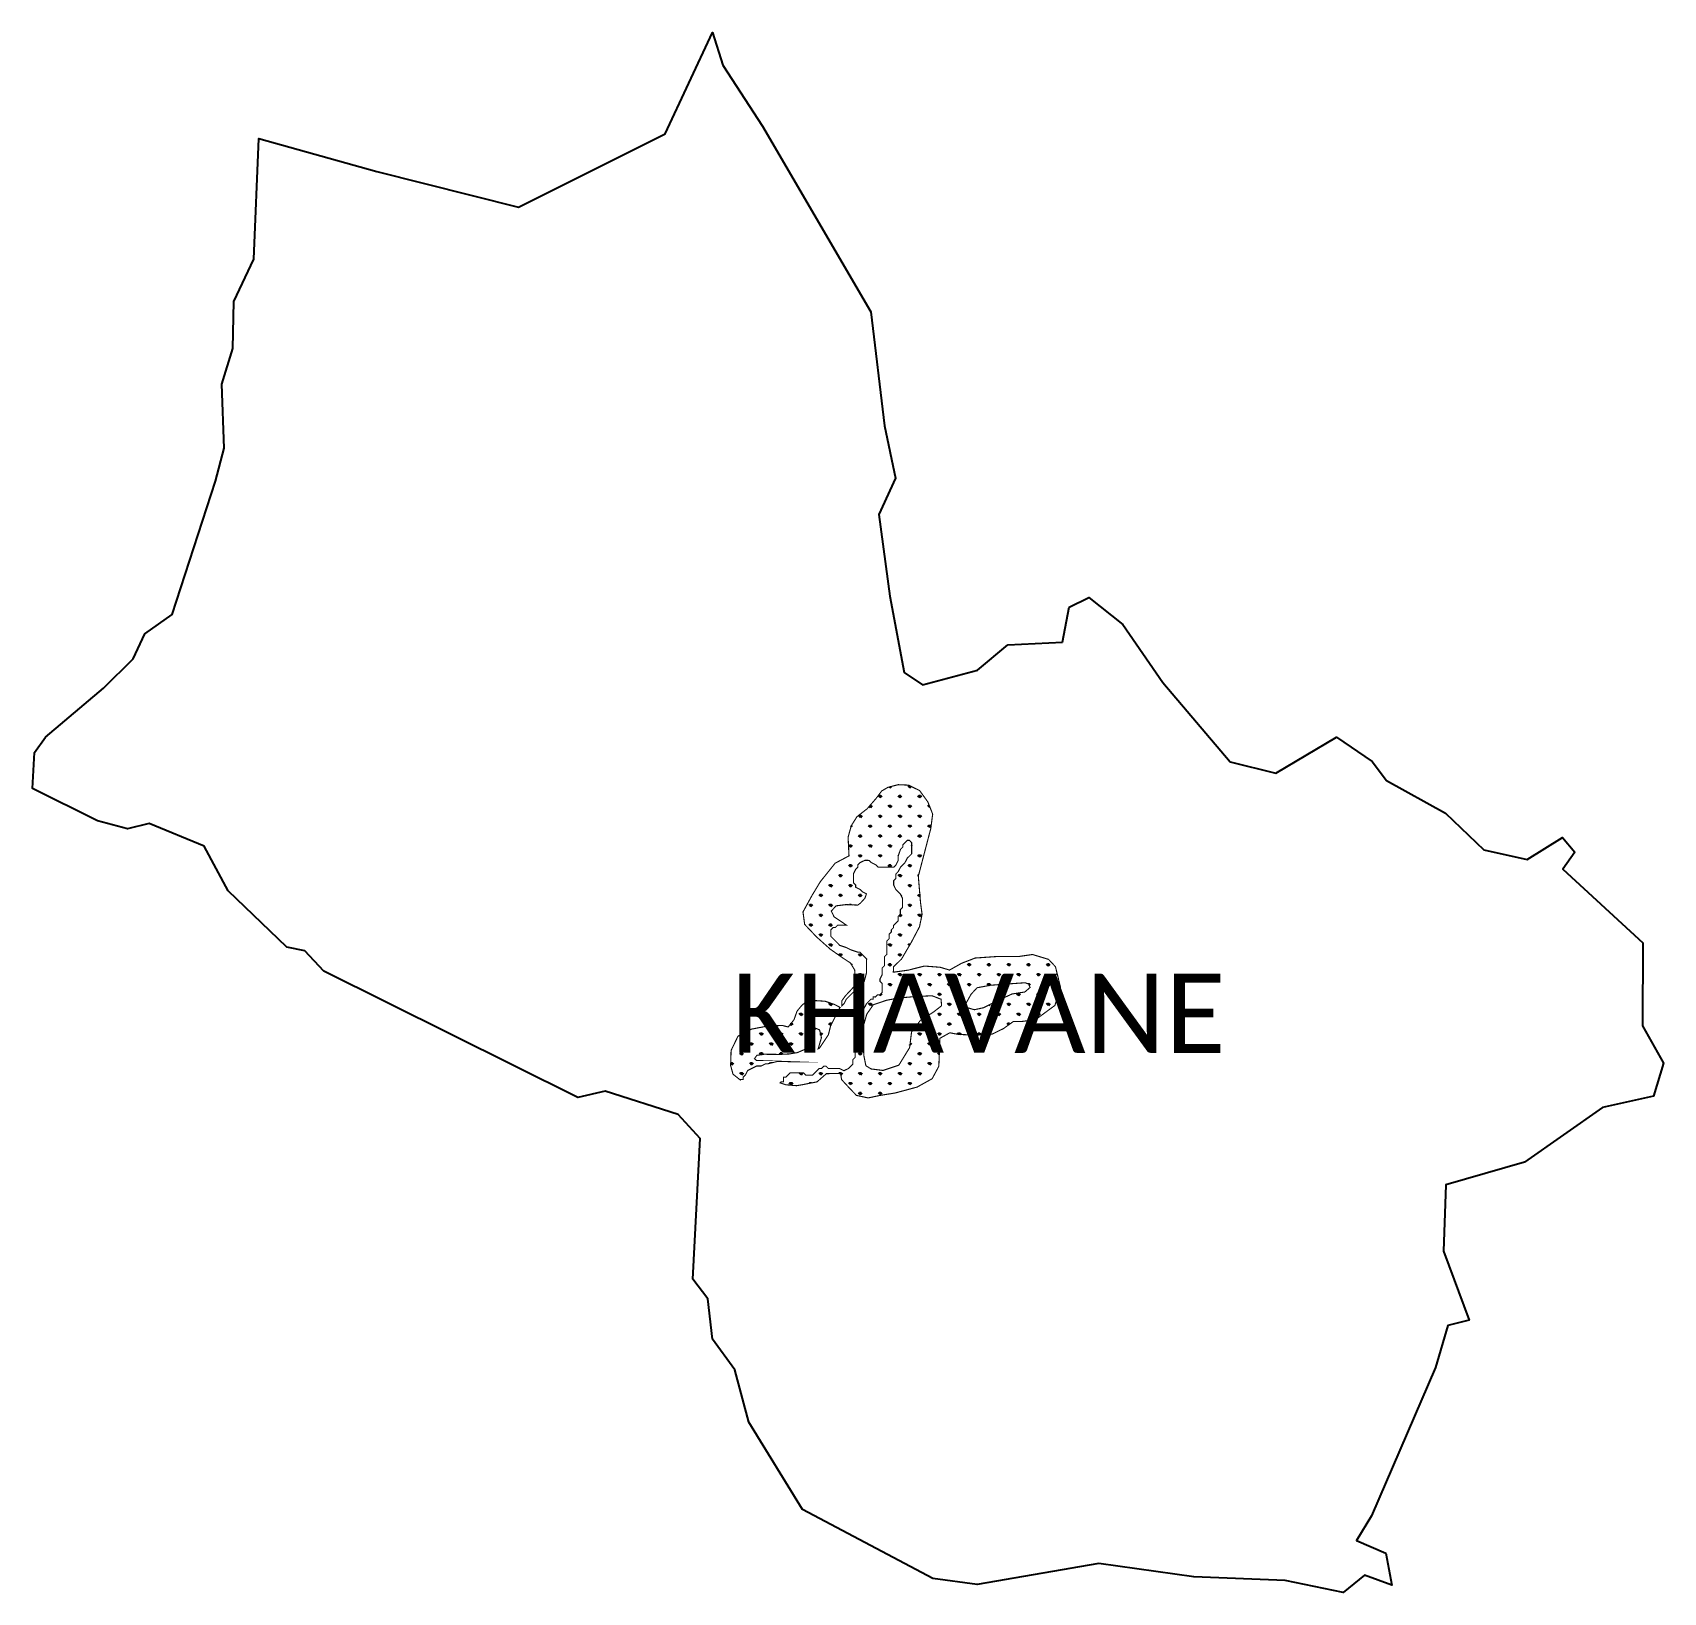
# Model space of a CAD drawing. Header units: metres. Extents: x 330680 to 359033, y 1759658 to 1931097.
# Drawn here: x 345459 to 348418, y 1759658 to 1762488 of the extents above; entities outside this region: 1.
import ezdxf

# ---------------------------------------------------------------- set-up
doc = ezdxf.new("R2010")
doc.units = ezdxf.units.M
for name, color, linetype in [('DITRICT NAME', 118, 'Continuous'), ('MANGROOVES BUFFER ZONE', 120, 'Continuous'), ('VILLAGE NAME', 250, 'Continuous')]:
    doc.layers.add(name, color=color, linetype=linetype)
pattern_1 = [(90, (0, 0), (-17.96051224, 17.96051224), [4.7625, -31.15852448]), (45, (0, 0), (-17.96051224213831, 17.96051224213831), [4.7625, -20.6375]), (135, (0, 0), (-17.96051224213831, -17.9605122421383), [4.7625, -20.6375])]

msp = doc.modelspace()

# ---------------------------------------------------------------- hatches: boundary and pattern name
at = {"layer": 'MANGROOVES BUFFER ZONE'}
h = msp.add_hatch(dxfattribs=at)
h.set_pattern_fill('GRASS', color=256)
h.set_pattern_definition(pattern_1)
h.paths.add_polyline_path([(347238.831087974, 1760693.896044257), (347253.8701096659, 1760693.853179752), (347278.9446402821, 1760697.121528967), (347314.1425295635, 1760722.997370507), (347324.2625207246, 1760755.949184333), (347315.1779486553, 1760793.130470764), (347302.683482529, 1760806.525351201), (347273.4659445502, 1760815.375647531), (347247.9724652195, 1760811.691015277), (347209.9572260521, 1760811.799367033), (347169.4271048483, 1760808.992546771), (347144.7524846453, 1760799.460900623), (347122.9012573059, 1760787.174301975), (347105.7877941374, 1760792.232804787), (347077.3867355031, 1760794.401139736), (347047.7050329287, 1760786.971150546), (347020.9582771651, 1760783.290090404), (347020.9856446719, 1760792.891986619), (347035.6473638555, 1760807.044420252), (347053.2785366391, 1760837.052485618), (347068.3996607135, 1760865.815273731), (347073.0591877641, 1760888.345722585), (347070.195634347, 1760909.645182425), (347066.2230924447, 1760957.487604043), (347077.21446968, 1760999.547245926), (347088.8110013597, 1761043.874480548), (347092.2722279503, 1761070.156417037), (347083.4787922508, 1761092.30827302), (347068.6623005312, 1761112.770895564), (347048.6331258592, 1761122.71994706), (347029.6198332218, 1761123.555094043), (347010.8508093427, 1761118.662589893), (346999.6524593791, 1761112.03032957), (346989.43305296, 1761098.419058655), (346973.249886382, 1761079.746905537), (346954.8456643549, 1761065.445951282), (346944.646243831, 1761049.227339274), (346938.7513615357, 1761028.2702903), (346940.4286553711, 1760994.40343157), (346915.3000132692, 1760981.089987722), (346888.6766259125, 1760947.937730266), (346873.3071497835, 1760922.589351477), (346856.8871812378, 1760892.580067399), (346859.9342348261, 1760870.029346213), (346881.6482190544, 1760847.166302628), (346906.4900462448, 1760824.969173565), (346927.7084719017, 1760810.139789652), (346942.9767738753, 1760799.991192257), (346950.718844593, 1760787.273051111), (346951.71675598, 1760773.537698162), (346949.856054784, 1760757.478543191), (346933.471607936, 1760739.906150923), (346927.2238934435, 1760731.11443051), (346927.4693036017, 1760722.291600512), (346931.5421339044, 1760726.341912702), (346935.6264991686, 1760734.454112663), (346939.6992871636, 1760738.504424973), (346947.844947769, 1760746.605049353), (346955.9790311052, 1760750.643786083), (346960.0518191002, 1760754.694098393), (346964.1246917107, 1760758.744410463), (346968.2090569749, 1760766.856610424), (346972.3166613934, 1760783.092585445), (346972.3513932013, 1760795.278248396), (346972.3861250092, 1760807.463911348), (346960.2370554091, 1760819.684300801), (346956.1758446834, 1760819.695876141), (346944.0037051602, 1760823.792490053), (346935.8927763627, 1760827.877528624), (346923.7206368395, 1760831.974142536), (346919.6709187676, 1760836.047605767), (346911.5716518549, 1760844.194531748), (346907.521933783, 1760848.26799498), (346907.5450883216, 1760856.391770281), (346907.5566655909, 1760860.453657931), (346911.6295382015, 1760864.50397), (346915.6907489271, 1760864.492394661), (346919.7635369221, 1760868.542706971), (346923.8248322633, 1760868.53113139), (346931.9473383302, 1760868.507980469), (346936.0085490558, 1760868.496405129), (346913.3125615747, 1760883.801467608), (346908.3389179843, 1760894.194333387), (346916.9297770688, 1760903.683504729), (346935.0157806352, 1760905.942831239), (346956.2668569969, 1760905.039100635), (346961.2405005873, 1760908.654023051), (346969.379216973, 1760917.691292924), (346972.1028480117, 1760925.570503924), (346964.6109372628, 1760929.343776399), (346960.5612191908, 1760933.417239631), (346952.4503750089, 1760937.502277961), (346952.4619522782, 1760941.564165612), (346948.4122342063, 1760945.637628843), (346948.4353887449, 1760953.761404144), (346948.4585432835, 1760961.885179445), (346952.5429931633, 1760969.997379165), (346956.6157811583, 1760974.047691476), (346956.6273584276, 1760978.109579126), (346960.7001464225, 1760982.159891437), (346968.8342297587, 1760986.198628166), (346972.8955250999, 1760986.187052585), (346976.9567358256, 1760986.175477245), (346981.0063692819, 1760982.102014255), (346989.1172980795, 1760978.016975683), (346993.1670161514, 1760973.943512452), (347001.2894376026, 1760973.920361772), (347009.4119436695, 1760973.897210851), (347013.4732390107, 1760973.88563527), (347021.595660462, 1760973.86248459), (347025.6685330725, 1760977.912796659), (347029.7528983368, 1760986.02499662), (347029.7760528754, 1760994.148771921), (347033.8720800246, 1761006.322859292), (347037.9448680195, 1761010.373171602), (347037.9564452888, 1761014.435059253), (347042.0292332837, 1761018.485371563), (347046.1021058943, 1761022.535683633), (347050.1633166199, 1761022.524108293), (347054.2130346918, 1761018.450645061), (347054.1898801532, 1761010.32686976), (347054.1783028839, 1761006.26498211), (347054.1551483453, 1760998.141206809), (347050.0822757347, 1760994.090894739), (347046.0094877398, 1760990.040582429), (347041.92503786, 1760981.928382709), (347037.852249865, 1760977.878070398), (347033.7794618701, 1760973.827758088), (347029.6950119903, 1760965.715558368), (347025.6222239953, 1760961.665246057), (347025.5990694567, 1760953.541470756), (347021.5261968462, 1760949.491158687), (347021.5030423076, 1760941.367383386), (347025.5411831102, 1760933.232032504), (347029.5908165665, 1760929.158569513), (347033.6405346384, 1760925.085106282), (347037.6785908254, 1760916.949755641), (347037.6554362868, 1760908.82598034), (347037.632281507, 1760900.702120423), (347033.5594935121, 1760896.651808113), (347033.5363389734, 1760888.528032812), (347029.4634663629, 1760884.477720742), (347029.4518890936, 1760880.415833092), (347029.4403118243, 1760876.353945441), (347025.3675238294, 1760872.303633131), (347021.2946512188, 1760868.253321061), (347021.2830739495, 1760864.191433411), (347017.2102859546, 1760860.1411211), (347017.1987086853, 1760856.07923345), (347013.1259206904, 1760852.028921139), (347013.114343421, 1760847.967033489), (347013.1027661517, 1760843.905145838), (347009.0298935412, 1760839.854833769), (347009.0183162719, 1760835.792946118), (347009.0067390026, 1760831.731058468), (347008.9951617332, 1760827.669170817), (347008.9835844639, 1760823.607283167), (347008.9720071947, 1760819.545395516), (347008.9604299254, 1760815.483507866), (347004.8876419304, 1760811.433195555), (347004.8644873918, 1760803.309420254), (347004.8529101225, 1760799.247532604), (347004.8413328532, 1760795.185644953), (347000.7684602427, 1760791.135332884), (347000.7568829733, 1760787.073445234), (347000.745305704, 1760783.011557583), (347000.7337284347, 1760778.949669932), (346996.6493631704, 1760770.837469971), (346996.6377859011, 1760766.775582321), (347000.6874193575, 1760762.70211933), (347000.6758420882, 1760758.64023168), (347000.6642648189, 1760754.578344029), (347000.6526875495, 1760750.516456379), (347000.6411102802, 1760746.454568729), (346996.5683222853, 1760742.404256418), (346992.5071115597, 1760742.415831758), (346988.4342389492, 1760738.365519688), (346984.3730282235, 1760738.377095028), (346984.3614509542, 1760734.315207378), (346980.300155613, 1760734.326782959), (346976.227367618, 1760730.276470648), (346972.1545796231, 1760726.226158338), (346968.0701297433, 1760718.113958618), (346955.8285266042, 1760697.839246626), (346951.7325840706, 1760685.665159015), (346951.7094295321, 1760677.541383714), (346951.6746977241, 1760665.355720762), (346951.6399659162, 1760653.170057811), (346951.6052341083, 1760640.98439486), (346951.5705023003, 1760628.798731908), (346947.4976296898, 1760624.748419838), (346947.47447491, 1760616.624559922), (346943.4016869151, 1760612.574247611), (346939.3288143046, 1760608.523935542), (346931.194815584, 1760604.485198571), (346923.0838867864, 1760608.570237143), (346910.9001699939, 1760608.604963404), (346906.8388746527, 1760608.616538985), (346902.7776639271, 1760608.628114325), (346898.7279458551, 1760612.701577556), (346894.6667351295, 1760612.713152896), (346890.5939471346, 1760608.662840586), (346886.5326517933, 1760608.674416167), (346882.4598637984, 1760604.624103856), (346878.3869911879, 1760600.573791787), (346874.3142031929, 1760596.523479476), (346866.191697126, 1760596.546630397), (346862.1304864004, 1760596.558205737), (346858.0807683285, 1760600.631668969), (346854.0195576029, 1760600.643244309), (346849.9583468772, 1760600.654819649), (346845.897051536, 1760600.66639523), (346841.8358408104, 1760600.67797057), (346837.7745454691, 1760600.689546151), (346833.7133347435, 1760600.701121491), (346829.6405467486, 1760596.65080918), (346825.567674138, 1760592.600497111), (346821.5064634124, 1760592.612072451), (346821.4948861431, 1760588.5501848), (346821.4833088738, 1760584.48829715), (346817.4220135325, 1760584.499872731), (346815.3856195349, 1760582.474716575), (346825.751877213, 1760578.966133766), (346845.375203069, 1760577.34101633), (346858.7287851265, 1760579.656735686), (346882.4019351422, 1760584.314665735), (346899.3487096352, 1760599.155865308), (346924.9971509272, 1760599.605823841), (346927.0872111655, 1760588.249223551), (346941.3952972984, 1760572.747499715), (346953.8908795871, 1760559.770129261), (346975.1830468665, 1760555.117193398), (346996.5014655929, 1760559.64867976), (347024.5038036029, 1760564.161079495), (347064.221015137, 1760574.902282369), (347091.3989325915, 1760590.077780764), (347103.461927643, 1760612.590506805), (347105.4807089946, 1760663.382849699), (347123.4725258711, 1760673.351020435), (347138.9209770736, 1760670.384648984), (347170.6664121356, 1760669.041736136), (347200.6504858583, 1760671.078376187), (347220.8309419944, 1760681.005593307)])
h.paths.add_polyline_path([(347149.2958721947, 1760720.627822037), (347161.9941498659, 1760743.289007981), (347172.8784617734, 1760755.072804419), (347197.3679972821, 1760759.605056075), (347227.7531986614, 1760761.871145736), (347259.9524397079, 1760764.137271564), (347266.3015785435, 1760761.871145736), (347269.0226380444, 1760755.526044051), (347259.4988928392, 1760747.368020005), (347236.3698501292, 1760743.742211447), (347209.6128019883, 1760731.505175377), (347184.6697196109, 1760718.814935841), (347167.8898157364, 1760715.18916345)], flags=16)
h.paths.add_polyline_path([(347108.4015678784, 1760722.404758648), (347093.88925054, 1760711.074165676), (347069.8531879963, 1760695.66456068), (347053.9803039555, 1760674.816297098), (347050.3522246209, 1760646.263212934), (347030.8512612454, 1760614.537559845), (347002.2801734372, 1760605.019889235), (346980.5116235258, 1760607.739218528), (346970.9879522243, 1760613.631116747), (346967.3598728896, 1760632.213290669), (346965.9993061873, 1760658.500249004), (346966.452853056, 1760685.693650438), (346972.8019918916, 1760707.448357118), (346984.5932497291, 1760724.217644844), (347008.6293122728, 1760732.37566889), (347030.8512612454, 1760736.454680914), (347061.6900094934, 1760739.174010207), (347091.168191039, 1760740.533692937), (347107.4945480448, 1760734.188555086)], flags=16)
h = msp.add_hatch(dxfattribs=at)
h.set_pattern_fill('GRASS', color=256)
h.set_pattern_definition(pattern_1)
h.paths.add_polyline_path([(346919.312023419, 1760710.129088602), (346923.3964732989, 1760718.241288322), (346924.4245656844, 1760719.263696527), (346913.7984476233, 1760724.901562106), (346896.782181396, 1760730.623846346), (346875.1081684476, 1760731.975085665), (346861.6790984607, 1760728.660683906), (346854.9539050772, 1760723.263996818), (346846.1495039392, 1760712.715273222), (346840.6859781912, 1760697.256921427), (346830.066992745, 1760683.876477735), (346820.0096707125, 1760686.484106643), (346795.2337526069, 1760686.03893798), (346763.2157424255, 1760679.940626712), (346738.9206310618, 1760667.114948428), (346726.4225004241, 1760641.253731476), (346725.5704124109, 1760613.918918376), (346729.9127424961, 1760598.174761047), (346743.2105651132, 1760587.655662125), (346744.3312054313, 1760588.770118188), (346748.3925007725, 1760588.758542607), (346748.4040780418, 1760592.820430258), (346752.4768660368, 1760596.870742568), (346756.5613159166, 1760604.982942288), (346764.6953146372, 1760609.021679259), (346772.8293979733, 1760613.060415988), (346780.9519040402, 1760613.037265067), (346789.0859873764, 1760617.076001797), (346793.147198102, 1760617.064426457), (346809.4037877462, 1760621.080096881), (346817.5262091975, 1760621.056946201), (346821.5875045387, 1760621.04537062), (346829.7100106056, 1760621.022219699), (346772.5878394586, 1760623.114754602), (346768.9248775882, 1760626.212241699), (346773.1513549993, 1760632.407215893), (346786.6762453031, 1760634.378330894), (346813.1624364661, 1760634.09673787), (346832.3227038883, 1760634.941516941), (346846.9746252736, 1760637.47581799), (346860.7813102995, 1760643.389199161), (346871.7702698144, 1760653.526439523), (346874.869716144, 1760664.226865934), (346876.8420574885, 1760675.490442225), (346880.2232985403, 1760681.403859562), (346886.9857067403, 1760678.587929322), (346890.3669477922, 1760664.508458958), (346884.4008812751, 1760644.121287248), (346886.6368474583, 1760645.231489637), (346894.7940853331, 1760657.394001667), (346902.9513232078, 1760669.556513698), (346907.0588430107, 1760685.79248896)])

# ---------------------------------------------------------------- linework, layer by layer
at = {"color": 3}
for points in [[(347327.648485752, 1761382.135534467), (347340.186256906, 1761445.549519969), (347375.4081708785, 1761463.055534483), (347437.4737063953, 1761414.46178103), (347510.2886528465, 1761309.083857056), (347632.506506902, 1761164.778310766), (347715.3076602767, 1761144.460601133), (347825.3291707663, 1761209.706324066), (347890.0292205884, 1761165.701547266), (347915.9594664825, 1761131.197892136), (348022.9932418048, 1761071.73523639), (348092.8114314956, 1761005.550720286), (348170.9628741803, 1760987.67962223), (348235.2297190002, 1761027.681882488), (348257.6353577775, 1761001.196699421), (348236.1784158272, 1760970.351959083), (348381.138919693, 1760836.605432679), (348380.3109295944, 1760686.124858471), (348418.4788621078, 1760618.277477834), (348400.5323566652, 1760558.177117541), (348308.2509431369, 1760537.914259512), (348166.1915046105, 1760438.521393991), (348023.795254854, 1760397.589141792), (348019.5088190736, 1760277.364538918), (348065.8762224698, 1760151.768767521), (348027.4459855662, 1760141.972704434), (348004.6172023567, 1760065.95276911), (347888.7400453642, 1759796.954213474), (347861.6932238021, 1759752.05607417), (347914.9171723738, 1759728.97425002), (347925.8082729073, 1759670.693517972), (347876.2580079183, 1759689.193952021), (347837.0049179718, 1759657.901777814), (347731.8330055514, 1759679.157154767), (347566.4836598815, 1759685.939719753), (347393.881282885, 1759710.255710217), (347172.7490849692, 1759672.44477144), (347092.306637617, 1759682.918793984), (346856.0581198736, 1759808.08997033), (346758.4799812093, 1759966.533357231), (346732.996625744, 1760061.942203776), (346692.902543302, 1760117.525042632), (346683.9677070542, 1760190.818897623), (346657.2126328027, 1760226.437383472), (346670.4303067859, 1760481.493219507), (346630.3467083554, 1760524.89635886), (346498.1401043645, 1760567.462758868), (346447.9841021593, 1760556.099158586), (345987.276718301, 1760784.899374163), (345952.6346555506, 1760821.991859912), (345919.9560835874, 1760828.561808455), (345813.4434677105, 1760930.878299268), (345769.9433358035, 1761011.846177814), (345670.2942173821, 1761053.025348895), (345631.10992482, 1761043.594935703), (345576.2948627524, 1761057.976348783), (345458.7103196848, 1761116.758012735), (345461.9176121806, 1761182.192451916), (345482.1619232186, 1761209.713935896), (345587.3579988725, 1761298.831972216), (345641.232214012, 1761352.212449351), (345662.6561317359, 1761397.236771719), (345711.9872427622, 1761432.264895541), (345790.373950165, 1761674.244400119), (345806.3843856319, 1761734.262262455), (345802.2830830656, 1761850.335914935), (345821.8034790885, 1761914.890169072), (345823.9792337259, 1762000.11441193), (345860.3482616121, 1762077.411124012), (345869.5324064771, 1762296.385309128), (346083.3908636002, 1762236.04885007), (346340.6466627916, 1762171.384665091), (346606.6350101074, 1762304.576039608), (346692.7930830213, 1762488.238577931), (346711.250671683, 1762429.228252533), (346783.254754912, 1762318.218599117), (346980.1334404598, 1761981.292631219), (347004.7879606253, 1761774.87632819), (347024.7678321231, 1761680.029623811), (346994.6461618154, 1761613.859070882), (347014.2796644152, 1761465.85266506), (347040.5562942702, 1761327.102381662), (347073.7823719642, 1761304.984976935), (347173.8679864832, 1761331.269203152), (347228.7612804159, 1761377.289403345)], [(347228.7612804159, 1761377.289403345), (347327.648485752, 1761382.135534467)]]:
    msp.add_lwpolyline(points, dxfattribs=at)
at = {"layer": 'MANGROOVES BUFFER ZONE', "const_width": 2}
for points in [[(347238.831087974, 1760693.896044257), (347253.8701096659, 1760693.853179752), (347278.9446402821, 1760697.121528967), (347314.1425295635, 1760722.997370507), (347324.2625207246, 1760755.949184333), (347315.1779486553, 1760793.130470764), (347302.683482529, 1760806.525351201), (347273.4659445502, 1760815.375647531), (347247.9724652195, 1760811.691015277), (347209.9572260521, 1760811.799367033), (347169.4271048483, 1760808.992546771), (347144.7524846453, 1760799.460900623), (347122.9012573059, 1760787.174301975), (347105.7877941374, 1760792.232804787), (347077.3867355031, 1760794.401139736), (347047.7050329287, 1760786.971150546), (347020.9582771651, 1760783.290090404), (347020.9856446719, 1760792.891986619), (347035.6473638555, 1760807.044420252), (347053.2785366391, 1760837.052485618), (347068.3996607135, 1760865.815273731), (347073.0591877641, 1760888.345722585), (347070.195634347, 1760909.645182425), (347066.2230924447, 1760957.487604043), (347077.21446968, 1760999.547245926), (347088.8110013597, 1761043.874480548), (347092.2722279503, 1761070.156417037), (347083.4787922508, 1761092.30827302), (347068.6623005312, 1761112.770895564), (347048.6331258592, 1761122.71994706), (347029.6198332218, 1761123.555094043), (347010.8508093427, 1761118.662589893), (346999.6524593791, 1761112.03032957), (346989.43305296, 1761098.419058655), (346973.249886382, 1761079.746905537), (346954.8456643549, 1761065.445951282), (346944.646243831, 1761049.227339274), (346938.7513615357, 1761028.2702903), (346940.4286553711, 1760994.40343157), (346915.3000132692, 1760981.089987722), (346888.6766259125, 1760947.937730266), (346873.3071497835, 1760922.589351477), (346856.8871812378, 1760892.580067399), (346859.9342348261, 1760870.029346213), (346881.6482190544, 1760847.166302628), (346906.4900462448, 1760824.969173565), (346927.7084719017, 1760810.139789652), (346942.9767738753, 1760799.991192257), (346950.718844593, 1760787.273051111), (346951.71675598, 1760773.537698162), (346949.856054784, 1760757.478543191), (346933.471607936, 1760739.906150923), (346927.2238934435, 1760731.11443051), (346927.4693036017, 1760722.291600512), (346931.5421339044, 1760726.341912702), (346935.6264991686, 1760734.454112663), (346939.6992871636, 1760738.504424973), (346947.844947769, 1760746.605049353), (346955.9790311052, 1760750.643786083), (346960.0518191002, 1760754.694098393), (346964.1246917107, 1760758.744410463), (346968.2090569749, 1760766.856610424), (346972.3166613934, 1760783.092585445), (346972.3513932013, 1760795.278248396), (346972.3861250092, 1760807.463911348), (346960.2370554091, 1760819.684300801), (346956.1758446834, 1760819.695876141), (346944.0037051602, 1760823.792490053), (346935.8927763627, 1760827.877528624), (346923.7206368395, 1760831.974142536), (346919.6709187676, 1760836.047605767), (346911.5716518549, 1760844.194531748), (346907.521933783, 1760848.26799498), (346907.5450883216, 1760856.391770281), (346907.5566655909, 1760860.453657931), (346911.6295382015, 1760864.50397), (346915.6907489271, 1760864.492394661), (346919.7635369221, 1760868.542706971), (346923.8248322633, 1760868.53113139), (346931.9473383302, 1760868.507980469), (346936.0085490558, 1760868.496405129), (346913.3125615747, 1760883.801467608), (346908.3389179843, 1760894.194333387), (346916.9297770688, 1760903.683504729), (346935.0157806352, 1760905.942831239), (346956.2668569969, 1760905.039100635), (346961.2405005873, 1760908.654023051), (346969.379216973, 1760917.691292924), (346972.1028480117, 1760925.570503924), (346964.6109372628, 1760929.343776399), (346960.5612191908, 1760933.417239631), (346952.4503750089, 1760937.502277961), (346952.4619522782, 1760941.564165612), (346948.4122342063, 1760945.637628843), (346948.4353887449, 1760953.761404144), (346948.4585432835, 1760961.885179445), (346952.5429931633, 1760969.997379165), (346956.6157811583, 1760974.047691476), (346956.6273584276, 1760978.109579126), (346960.7001464225, 1760982.159891437), (346968.8342297587, 1760986.198628166), (346972.8955250999, 1760986.187052585), (346976.9567358256, 1760986.175477245), (346981.0063692819, 1760982.102014255), (346989.1172980795, 1760978.016975683), (346993.1670161514, 1760973.943512452), (347001.2894376026, 1760973.920361772), (347009.4119436695, 1760973.897210851), (347013.4732390107, 1760973.88563527), (347021.595660462, 1760973.86248459), (347025.6685330725, 1760977.912796659), (347029.7528983368, 1760986.02499662), (347029.7760528754, 1760994.148771921), (347033.8720800246, 1761006.322859292), (347037.9448680195, 1761010.373171602), (347037.9564452888, 1761014.435059253), (347042.0292332837, 1761018.485371563), (347046.1021058943, 1761022.535683633), (347050.1633166199, 1761022.524108293), (347054.2130346918, 1761018.450645061), (347054.1898801532, 1761010.32686976), (347054.1783028839, 1761006.26498211), (347054.1551483453, 1760998.141206809), (347050.0822757347, 1760994.090894739), (347046.0094877398, 1760990.040582429), (347041.92503786, 1760981.928382709), (347037.852249865, 1760977.878070398), (347033.7794618701, 1760973.827758088), (347029.6950119903, 1760965.715558368), (347025.6222239953, 1760961.665246057), (347025.5990694567, 1760953.541470756), (347021.5261968462, 1760949.491158687), (347021.5030423076, 1760941.367383386), (347025.5411831102, 1760933.232032504), (347029.5908165665, 1760929.158569513), (347033.6405346384, 1760925.085106282), (347037.6785908254, 1760916.949755641), (347037.6554362868, 1760908.82598034), (347037.632281507, 1760900.702120423), (347033.5594935121, 1760896.651808113), (347033.5363389734, 1760888.528032812), (347029.4634663629, 1760884.477720742), (347029.4518890936, 1760880.415833092), (347029.4403118243, 1760876.353945441), (347025.3675238294, 1760872.303633131), (347021.2946512188, 1760868.253321061), (347021.2830739495, 1760864.191433411), (347017.2102859546, 1760860.1411211), (347017.1987086853, 1760856.07923345), (347013.1259206904, 1760852.028921139), (347013.114343421, 1760847.967033489), (347013.1027661517, 1760843.905145838), (347009.0298935412, 1760839.854833769), (347009.0183162719, 1760835.792946118), (347009.0067390026, 1760831.731058468), (347008.9951617332, 1760827.669170817), (347008.9835844639, 1760823.607283167), (347008.9720071947, 1760819.545395516), (347008.9604299254, 1760815.483507866), (347004.8876419304, 1760811.433195555), (347004.8644873918, 1760803.309420254), (347004.8529101225, 1760799.247532604), (347004.8413328532, 1760795.185644953), (347000.7684602427, 1760791.135332884), (347000.7568829733, 1760787.073445234), (347000.745305704, 1760783.011557583), (347000.7337284347, 1760778.949669932), (346996.6493631704, 1760770.837469971), (346996.6377859011, 1760766.775582321), (347000.6874193575, 1760762.70211933), (347000.6758420882, 1760758.64023168), (347000.6642648189, 1760754.578344029), (347000.6526875495, 1760750.516456379), (347000.6411102802, 1760746.454568729), (346996.5683222853, 1760742.404256418), (346992.5071115597, 1760742.415831758), (346988.4342389492, 1760738.365519688), (346984.3730282235, 1760738.377095028), (346984.3614509542, 1760734.315207378), (346980.300155613, 1760734.326782959), (346976.227367618, 1760730.276470648), (346972.1545796231, 1760726.226158338), (346968.0701297433, 1760718.113958618), (346955.8285266042, 1760697.839246626), (346951.7325840706, 1760685.665159015), (346951.7094295321, 1760677.541383714), (346951.6746977241, 1760665.355720762), (346951.6399659162, 1760653.170057811), (346951.6052341083, 1760640.98439486), (346951.5705023003, 1760628.798731908), (346947.4976296898, 1760624.748419838), (346947.47447491, 1760616.624559922), (346943.4016869151, 1760612.574247611), (346939.3288143046, 1760608.523935542), (346931.194815584, 1760604.485198571), (346923.0838867864, 1760608.570237143), (346910.9001699939, 1760608.604963404), (346906.8388746527, 1760608.616538985), (346902.7776639271, 1760608.628114325), (346898.7279458551, 1760612.701577556), (346894.6667351295, 1760612.713152896), (346890.5939471346, 1760608.662840586), (346886.5326517933, 1760608.674416167), (346882.4598637984, 1760604.624103856), (346878.3869911879, 1760600.573791787), (346874.3142031929, 1760596.523479476), (346866.191697126, 1760596.546630397), (346862.1304864004, 1760596.558205737), (346858.0807683285, 1760600.631668969), (346854.0195576029, 1760600.643244309), (346849.9583468772, 1760600.654819649), (346845.897051536, 1760600.66639523), (346841.8358408104, 1760600.67797057), (346837.7745454691, 1760600.689546151), (346833.7133347435, 1760600.701121491), (346829.6405467486, 1760596.65080918), (346825.567674138, 1760592.600497111), (346821.5064634124, 1760592.612072451), (346821.4948861431, 1760588.5501848), (346821.4833088738, 1760584.48829715), (346817.4220135325, 1760584.499872731), (346815.3856195349, 1760582.474716575), (346825.751877213, 1760578.966133766), (346845.375203069, 1760577.34101633), (346858.7287851265, 1760579.656735686), (346882.4019351422, 1760584.314665735), (346899.3487096352, 1760599.155865308), (346924.9971509272, 1760599.605823841), (346927.0872111655, 1760588.249223551), (346941.3952972984, 1760572.747499715), (346953.8908795871, 1760559.770129261), (346975.1830468665, 1760555.117193398), (346996.5014655929, 1760559.64867976), (347024.5038036029, 1760564.161079495), (347064.221015137, 1760574.902282369), (347091.3989325915, 1760590.077780764), (347103.461927643, 1760612.590506805), (347105.4807089946, 1760663.382849699), (347123.4725258711, 1760673.351020435), (347138.9209770736, 1760670.384648984), (347170.6664121356, 1760669.041736136), (347200.6504858583, 1760671.078376187), (347220.8309419944, 1760681.005593307), (347238.831087974, 1760693.896044257)], [(347108.4015678784, 1760722.404758648), (347093.88925054, 1760711.074165676), (347069.8531879963, 1760695.66456068), (347053.9803039555, 1760674.816297098), (347050.3522246209, 1760646.263212934), (347030.8512612454, 1760614.537559845), (347002.2801734372, 1760605.019889235), (346980.5116235258, 1760607.739218528), (346970.9879522243, 1760613.631116747), (346967.3598728896, 1760632.213290669), (346965.9993061873, 1760658.500249004), (346966.452853056, 1760685.693650438), (346972.8019918916, 1760707.448357118), (346984.5932497291, 1760724.217644844), (347008.6293122728, 1760732.37566889), (347030.8512612454, 1760736.454680914), (347061.6900094934, 1760739.174010207), (347091.168191039, 1760740.533692937), (347107.4945480448, 1760734.188555086), (347108.4015678784, 1760722.404758648)], [(347149.2958721947, 1760720.627822037), (347161.9941498659, 1760743.289007981), (347172.8784617734, 1760755.072804419), (347197.3679972821, 1760759.605056075), (347227.7531986614, 1760761.871145736), (347259.9524397079, 1760764.137271564), (347266.3015785435, 1760761.871145736), (347269.0226380444, 1760755.526044051), (347259.4988928392, 1760747.368020005), (347236.3698501292, 1760743.742211447), (347209.6128019883, 1760731.505175377), (347184.6697196109, 1760718.814935841), (347167.8898157364, 1760715.18916345), (347149.2958721947, 1760720.627822037)], [(346919.312023419, 1760710.129088602), (346923.3964732989, 1760718.241288322), (346924.4245656844, 1760719.263696527), (346913.7984476233, 1760724.901562106), (346896.782181396, 1760730.623846346), (346875.1081684476, 1760731.975085665), (346861.6790984607, 1760728.660683906), (346854.9539050772, 1760723.263996818), (346846.1495039392, 1760712.715273222), (346840.6859781912, 1760697.256921427), (346830.066992745, 1760683.876477735), (346820.0096707125, 1760686.484106643), (346795.2337526069, 1760686.03893798), (346763.2157424255, 1760679.940626712), (346738.9206310618, 1760667.114948428), (346726.4225004241, 1760641.253731476), (346725.5704124109, 1760613.918918376), (346729.9127424961, 1760598.174761047), (346743.2105651132, 1760587.655662125), (346744.3312054313, 1760588.770118188), (346748.3925007725, 1760588.758542607), (346748.4040780418, 1760592.820430258), (346752.4768660368, 1760596.870742568), (346756.5613159166, 1760604.982942288), (346764.6953146372, 1760609.021679259), (346772.8293979733, 1760613.060415988), (346780.9519040402, 1760613.037265067), (346789.0859873764, 1760617.076001797), (346793.147198102, 1760617.064426457), (346809.4037877462, 1760621.080096881), (346817.5262091975, 1760621.056946201), (346821.5875045387, 1760621.04537062), (346829.7100106056, 1760621.022219699), (346772.5878394586, 1760623.114754602), (346768.9248775882, 1760626.212241699), (346773.1513549993, 1760632.407215893), (346786.6762453031, 1760634.378330894), (346813.1624364661, 1760634.09673787), (346832.3227038883, 1760634.941516941), (346846.9746252736, 1760637.47581799), (346860.7813102995, 1760643.389199161), (346871.7702698144, 1760653.526439523), (346874.869716144, 1760664.226865934), (346876.8420574885, 1760675.490442225), (346880.2232985403, 1760681.403859562), (346886.9857067403, 1760678.587929322), (346890.3669477922, 1760664.508458958), (346884.4008812751, 1760644.121287248), (346886.6368474583, 1760645.231489637), (346894.7940853331, 1760657.394001667), (346902.9513232078, 1760669.556513698), (346907.0588430107, 1760685.79248896), (346919.312023419, 1760710.129088602)]]:
    msp.add_lwpolyline(points, close=True, dxfattribs=at)

# ---------------------------------------------------------------- texts
at = {"layer": 'DITRICT NAME', "insert": (330214.0778258176, 1930543.709798392), "char_height": 4163.821459485142, "attachment_point": 1, "rotation": 1.1028329887230701}
msp.add_mtext_dynamic_manual_height_columns('{\\fCalibri|b0|i0|c0|p34;RATNAGIRI}', width=3511.448806560773, gutter_width=20819.10729742571, heights=[0], dxfattribs=at)
at = {"layer": 'VILLAGE NAME', "insert": (346727.7555953718, 1760780.843770973), "char_height": 143.6998292004773, "attachment_point": 1, "rotation": 359.97929653435835}
msp.add_mtext_dynamic_manual_height_columns('{\\fCalibri|b0|i0|c0|p34;KHAVANE}', width=1418.000350885173, gutter_width=718.4991460023863, heights=[0], dxfattribs=at)

doc.saveas('drawing.dxf')
